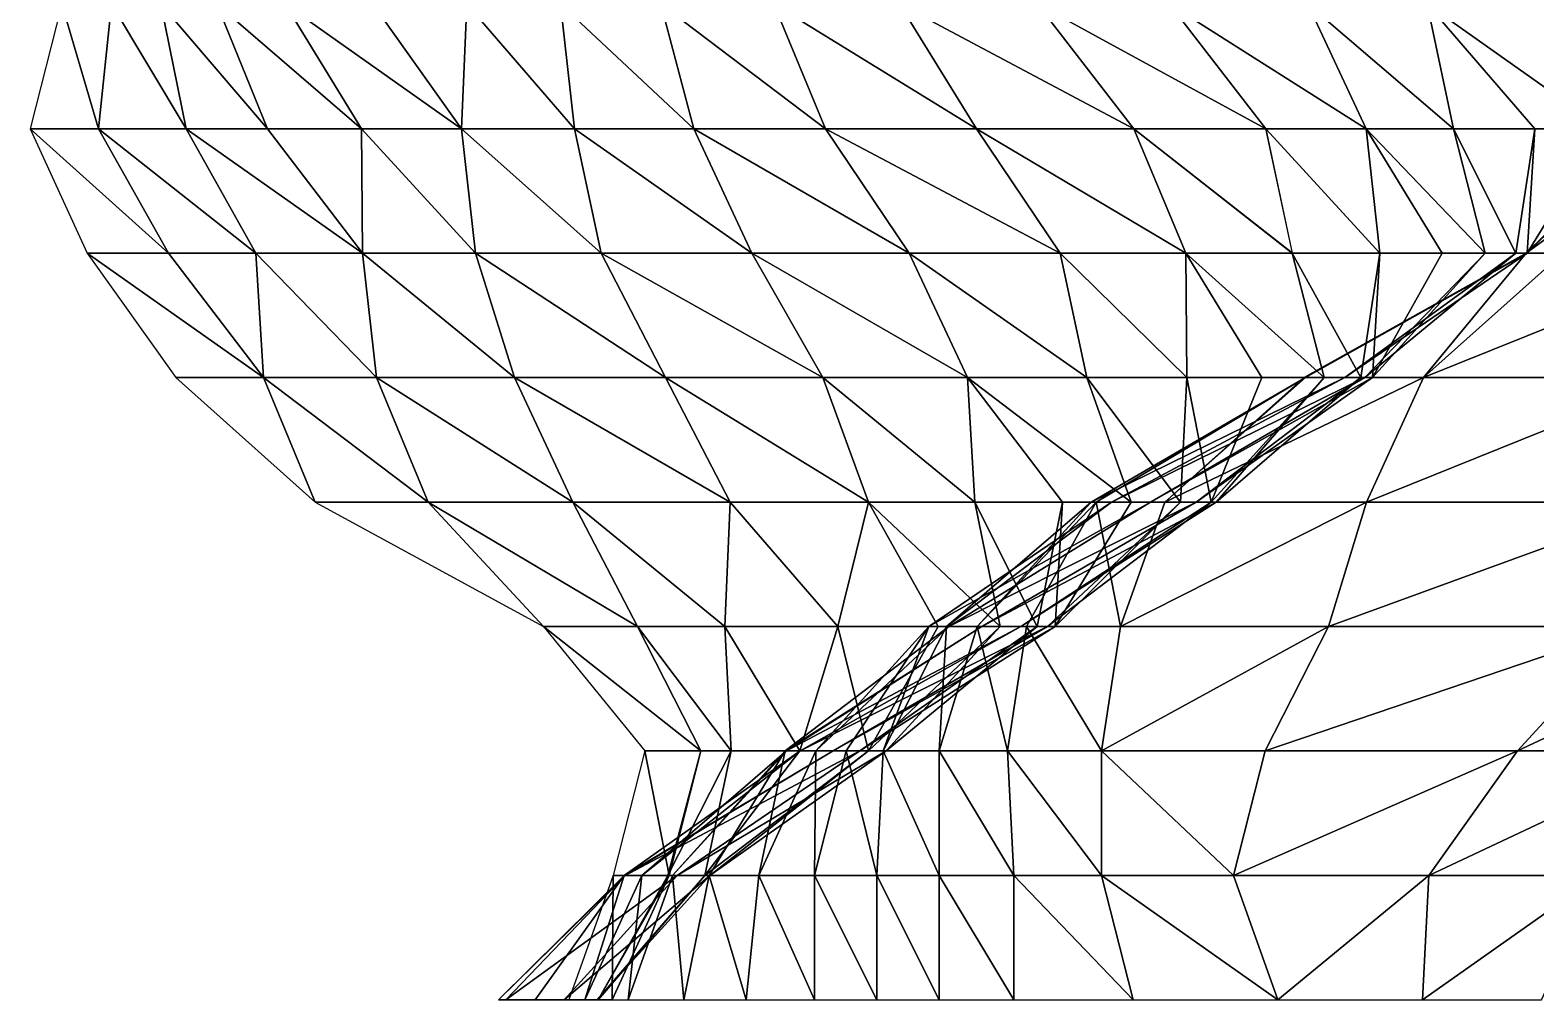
# Model space of a CAD drawing. Header units: metres. Extents: x -137 to 231, y -240 to 234.
# Drawn here: x -116.6 to -44, y -240 to -193.2 of the extents above; entities that cross this region are included whole.
import ezdxf

# ---------------------------------------------------------------- set-up
doc = ezdxf.new("R2010")
doc.units = ezdxf.units.M

msp = doc.modelspace()

# ---------------------------------------------------------------- linework, layer by layer
for points in [[(-115.06854, -192, -112.62288), (-116.59683, -198, -113.50523), (-113.29117, -198, -118.52492), (-113.29107, -197.9999, -118.52482)], [(-115.06854, -192, -112.62288), (-113.29117, -198, -118.52492), (-112.679855, -192, -118.171974), (-112.679756, -191.9999, -118.171875)], [(-112.679855, -192, -118.171974), (-113.29117, -198, -118.52492), (-109.06854, -198, -123.01518), (-109.06844, -197.9999, -123.01508)], [(-112.679855, -192, -118.171974), (-109.06854, -198, -123.01518), (-110.29117, -192, -123.72107), (-110.29107, -191.9999, -123.72097)], [(-110.29117, -192, -123.72107), (-105.15158, -198, -127.68193), (-107.59683, -192, -129.09369), (-107.59673, -191.9999, -129.09358)], [(-110.29117, -192, -123.72107), (-109.06854, -198, -123.01518), (-105.15158, -198, -127.68193), (-105.15148, -197.9999, -127.68183)], [(-107.59683, -192, -129.09369), (-100.62329, -198, -131.99573), (-104.29117, -192, -134.11337), (-104.29107, -191.9999, -134.11327)], [(-107.59683, -192, -129.09369), (-105.15158, -198, -127.68193), (-100.62329, -198, -131.99573), (-100.62319, -197.9999, -131.99562)], [(-104.29117, -192, -134.11337), (-95.78936, -198, -136.13306), (-100.06854, -192, -138.60364), (-100.06844, -191.9999, -138.60353)], [(-104.29117, -192, -134.11337), (-100.62329, -198, -131.99573), (-95.78936, -198, -136.13306), (-95.78926, -197.9999, -136.13295)], [(-95.54027, -192, -142.91745), (-100.06854, -192, -138.60364), (-95.78936, -198, -136.13306), (-95.78926, -197.9999, -136.13295)], [(-95.54027, -192, -142.91745), (-95.78936, -198, -136.13306), (-90.34412, -198, -139.91745), (-90.34402, -197.9999, -139.91734)], [(-91.011986, -192, -147.23125), (-95.54027, -192, -142.91745), (-90.34412, -198, -139.91745), (-90.34402, -197.9999, -139.91734)], [(-91.011986, -192, -147.23125), (-90.34412, -198, -139.91745), (-84.593216, -198, -143.52536), (-84.59312, -197.9999, -143.52525)], [(-86.178055, -192, -151.36858), (-91.011986, -192, -147.23125), (-84.593216, -198, -143.52536), (-84.59312, -197.9999, -143.52525)], [(-86.178055, -192, -151.36858), (-84.593216, -198, -143.52536), (-78.230995, -198, -146.78033), (-78.230896, -197.9999, -146.78023)], [(-80.7328, -192, -155.15295), (-86.178055, -192, -151.36858), (-78.230995, -198, -146.78033), (-78.230896, -197.9999, -146.78023)], [(-80.7328, -192, -155.15295), (-78.230995, -198, -146.78033), (-70.951805, -198, -149.5059), (-70.951706, -197.9999, -149.5058)], [(-74.67625, -192, -158.58441), (-80.7328, -192, -155.15295), (-70.951805, -198, -149.5059), (-70.951706, -197.9999, -149.5058)], [(-74.67625, -192, -158.58441), (-70.951805, -198, -149.5059), (-63.366966, -198, -152.055), (-63.366867, -197.9999, -152.05489)], [(-68.00837, -192, -161.66292), (-74.67625, -192, -158.58441), (-63.366966, -198, -152.055), (-63.366867, -197.9999, -152.05489)], [(-68.00837, -192, -161.66292), (-63.366966, -198, -152.055), (-57.00476, -198, -155.30998), (-57.00466, -197.9999, -155.30988)], [(-61.646156, -192, -164.9179), (-68.00837, -192, -161.66292), (-57.00476, -198, -155.30998), (-57.00466, -197.9999, -155.30988)], [(-61.646156, -192, -164.9179), (-57.00476, -198, -155.30998), (-52.170822, -198, -159.4473), (-52.170723, -197.9999, -159.44719)], [(-54.978287, -192, -167.9964), (-61.646156, -192, -164.9179), (-52.170822, -198, -159.4473), (-52.170723, -197.9999, -159.44719)], [(-54.978287, -192, -167.9964), (-52.170822, -198, -159.4473), (-47.948196, -198, -163.93758), (-47.948097, -197.9999, -163.93747)], [(-49.22737, -192, -171.60431), (-54.978287, -192, -167.9964), (-47.948196, -198, -163.93758), (-47.948097, -197.9999, -163.93747)], [(-49.22737, -192, -171.60431), (-40.72557, -198, -173.624), (-43.782135, -192, -175.3887), (-43.782036, -191.9999, -175.3886)], [(-49.22737, -192, -171.60431), (-47.948196, -198, -163.93758), (-44.031235, -198, -168.60432), (-44.031136, -197.9999, -168.60422)], [(-49.22737, -192, -171.60431), (-44.031235, -198, -168.60432), (-40.72557, -198, -173.624), (-40.72547, -197.9999, -173.62389)], [(-116.59683, -198, -113.50523), (-109.928955, -204, -116.58374), (-113.29117, -198, -118.52492), (-113.29107, -197.9999, -118.52482)], [(-116.59683, -198, -113.50523), (-113.84592, -204, -111.917), (-109.928955, -204, -116.58374), (-109.928856, -203.9999, -116.58364)], [(-113.29117, -198, -118.52492), (-105.70633, -204, -121.07401), (-109.06854, -198, -123.01518), (-109.06844, -197.9999, -123.01508)], [(-113.29117, -198, -118.52492), (-109.928955, -204, -116.58374), (-105.70633, -204, -121.07401), (-105.70623, -203.9999, -121.07391)], [(-109.06854, -198, -123.01518), (-100.566734, -204, -125.03487), (-105.15158, -198, -127.68193), (-105.15148, -197.9999, -127.68183)], [(-109.06854, -198, -123.01518), (-105.70633, -204, -121.07401), (-100.566734, -204, -125.03487), (-100.566635, -203.9999, -125.03477)], [(-100.62329, -198, -131.99573), (-105.15158, -198, -127.68193), (-100.566734, -204, -125.03487), (-100.566635, -203.9999, -125.03477)], [(-100.62329, -198, -131.99573), (-100.566734, -204, -125.03487), (-95.12149, -204, -128.81926), (-95.12139, -203.9999, -128.81915)], [(-95.78936, -198, -136.13306), (-100.62329, -198, -131.99573), (-95.12149, -204, -128.81926), (-95.12139, -203.9999, -128.81915)], [(-95.78936, -198, -136.13306), (-95.12149, -204, -128.81926), (-89.06493, -204, -132.2507), (-89.064835, -203.9999, -132.2506)], [(-90.34412, -198, -139.91745), (-95.78936, -198, -136.13306), (-89.06493, -204, -132.2507), (-89.064835, -203.9999, -132.2506)], [(-90.34412, -198, -139.91745), (-89.06493, -204, -132.2507), (-81.78574, -204, -134.97627), (-81.785645, -203.9999, -134.97617)], [(-84.593216, -198, -143.52536), (-90.34412, -198, -139.91745), (-81.78574, -204, -134.97627), (-81.785645, -203.9999, -134.97617)], [(-84.593216, -198, -143.52536), (-81.78574, -204, -134.97627), (-74.200905, -204, -137.52536), (-74.200806, -203.9999, -137.52525)], [(-78.230995, -198, -146.78033), (-84.593216, -198, -143.52536), (-74.200905, -204, -137.52536), (-74.200806, -203.9999, -137.52525)], [(-78.230995, -198, -146.78033), (-74.200905, -204, -137.52536), (-66.92172, -204, -140.25093), (-66.92162, -203.9999, -140.25082)], [(-70.951805, -198, -149.5059), (-78.230995, -198, -146.78033), (-66.92172, -204, -140.25093), (-66.92162, -203.9999, -140.25082)], [(-70.951805, -198, -149.5059), (-66.92172, -204, -140.25093), (-60.86515, -204, -143.68237), (-60.86505, -203.9999, -143.68227)], [(-63.366966, -198, -152.055), (-70.951805, -198, -149.5059), (-60.86515, -204, -143.68237), (-60.86505, -203.9999, -143.68227)], [(-63.366966, -198, -152.055), (-60.86515, -204, -143.68237), (-55.72557, -204, -147.64323), (-55.72547, -203.9999, -147.64313)], [(-57.00476, -198, -155.30998), (-63.366966, -198, -152.055), (-55.72557, -204, -147.64323), (-55.72547, -203.9999, -147.64313)], [(-57.00476, -198, -155.30998), (-55.72557, -204, -147.64323), (-51.502945, -204, -152.1335), (-51.502846, -203.9999, -152.13339)], [(-52.170822, -198, -159.4473), (-57.00476, -198, -155.30998), (-51.502945, -204, -152.1335), (-51.502846, -203.9999, -152.13339)], [(-52.170822, -198, -159.4473), (-46.41992, -204, -163.05522), (-47.948196, -198, -163.93758), (-47.948097, -197.9999, -163.93747)], [(-52.170822, -198, -159.4473), (-51.502945, -204, -152.1335), (-48.502945, -204, -157.32965), (-48.502846, -203.9999, -157.32954)], [(-52.170822, -198, -159.4473), (-48.502945, -204, -157.32965), (-46.41992, -204, -163.05522), (-46.419823, -203.9999, -163.05511)], [(-47.948196, -198, -163.93758), (-44.948196, -204, -169.13373), (-44.031235, -198, -168.60432), (-44.031136, -197.9999, -168.60422)], [(-47.948196, -198, -163.93758), (-46.41992, -204, -163.05522), (-44.948196, -204, -169.13373), (-44.948097, -203.9999, -169.13362)], [(-44.031235, -198, -168.60432), (-44.948196, -204, -169.13373), (-44.393448, -204, -175.74165), (-44.39335, -203.9999, -175.74155)], [(-44.393448, -204, -175.74165), (-44.449997, -204, -182.7025), (-38.336884, -198, -179.1731), (-38.336784, -197.9999, -179.17299)], [(-44.449997, -204, -182.7025), (-42.672623, -204, -188.60454), (-36.253845, -198, -184.89865), (-36.253746, -197.9999, -184.89854)], [(-44.449997, -204, -182.7025), (-36.253845, -198, -184.89865), (-38.336884, -198, -179.1731), (-38.336784, -197.9999, -179.17299)], [(-44.031235, -198, -168.60432), (-44.393448, -204, -175.74165), (-40.72557, -198, -173.624), (-40.72547, -197.9999, -173.62389)], [(-44.393448, -204, -175.74165), (-38.336884, -198, -179.1731), (-40.72557, -198, -173.624), (-40.72547, -197.9999, -173.62389)], [(-113.84592, -204, -111.917), (-105.34412, -210, -113.936676), (-109.928955, -204, -116.58374), (-109.928856, -203.9999, -116.58364)], [(-113.84592, -204, -111.917), (-109.566734, -210, -109.44641), (-105.34412, -210, -113.936676), (-105.34402, -209.9999, -113.93658)], [(-105.70633, -204, -121.07401), (-109.928955, -204, -116.58374), (-105.34412, -210, -113.936676), (-105.34402, -209.9999, -113.93658)], [(-105.70633, -204, -121.07401), (-105.34412, -210, -113.936676), (-99.898865, -210, -117.72107), (-99.898766, -209.9999, -117.72097)], [(-100.566734, -204, -125.03487), (-105.70633, -204, -121.07401), (-99.898865, -210, -117.72107), (-99.898766, -209.9999, -117.72097)], [(-100.566734, -204, -125.03487), (-99.898865, -210, -117.72107), (-93.230995, -210, -120.799576), (-93.230896, -209.9999, -120.79948)], [(-95.12149, -204, -128.81926), (-100.566734, -204, -125.03487), (-93.230995, -210, -120.799576), (-93.230896, -209.9999, -120.79948)], [(-95.12149, -204, -128.81926), (-93.230995, -210, -120.799576), (-85.951805, -210, -123.52514), (-85.951706, -209.9999, -123.52504)], [(-89.06493, -204, -132.2507), (-95.12149, -204, -128.81926), (-85.951805, -210, -123.52514), (-85.951706, -209.9999, -123.52504)], [(-89.06493, -204, -132.2507), (-85.951805, -210, -123.52514), (-78.36697, -210, -126.074234), (-78.36687, -209.9999, -126.074135)], [(-81.78574, -204, -134.97627), (-89.06493, -204, -132.2507), (-78.36697, -210, -126.074234), (-78.36687, -209.9999, -126.074135)], [(-81.78574, -204, -134.97627), (-78.36697, -210, -126.074234), (-71.39345, -210, -128.97627), (-71.39335, -209.9999, -128.97617)], [(-74.200905, -204, -137.52536), (-81.78574, -204, -134.97627), (-71.39345, -210, -128.97627), (-71.39335, -209.9999, -128.97617)], [(-74.200905, -204, -137.52536), (-71.39345, -210, -128.97627), (-65.64253, -210, -132.58418), (-65.64243, -209.9999, -132.58408)], [(-66.92172, -204, -140.25093), (-74.200905, -204, -137.52536), (-65.64253, -210, -132.58418), (-65.64243, -209.9999, -132.58408)], [(-66.92172, -204, -140.25093), (-65.64253, -210, -132.58418), (-60.808594, -210, -136.72151), (-60.808495, -209.9999, -136.7214)], [(-60.86515, -204, -143.68237), (-66.92172, -204, -140.25093), (-60.808594, -210, -136.72151), (-60.808495, -209.9999, -136.7214)], [(-60.86515, -204, -143.68237), (-54.19729, -210, -146.76088), (-55.72557, -204, -147.64323), (-55.72547, -203.9999, -147.64313)], [(-60.86515, -204, -143.68237), (-60.808594, -210, -136.72151), (-57.19729, -210, -141.56473), (-57.19719, -209.9999, -141.56462)], [(-60.86515, -204, -143.68237), (-57.19729, -210, -141.56473), (-54.19729, -210, -146.76088), (-54.19719, -209.9999, -146.76077)], [(-55.72557, -204, -147.64323), (-52.41992, -210, -152.66292), (-51.502945, -204, -152.1335), (-51.502846, -203.9999, -152.13339)], [(-55.72557, -204, -147.64323), (-54.19729, -210, -146.76088), (-52.41992, -210, -152.66292), (-52.419823, -209.9999, -152.66281)], [(-55.0914, -210, -181.91812), (-55.147964, -210, -188.87897), (-44.449997, -204, -182.7025), (-44.449898, -203.9999, -182.7024)], [(-44.449997, -204, -182.7025), (-55.147964, -210, -188.87897), (-49.397057, -210, -192.4869), (-49.396957, -209.9999, -192.48679)], [(-53.200912, -210, -173.89844), (-55.0914, -210, -181.91812), (-44.393448, -204, -175.74165), (-44.39335, -203.9999, -175.74155)], [(-55.0914, -210, -181.91812), (-44.449997, -204, -182.7025), (-44.393448, -204, -175.74165), (-44.39335, -203.9999, -175.74155)], [(-52.22737, -210, -166.40817), (-53.200912, -210, -173.89844), (-44.948196, -204, -169.13373), (-44.948097, -203.9999, -169.13362)], [(-53.200912, -210, -173.89844), (-44.393448, -204, -175.74165), (-44.948196, -204, -169.13373), (-44.948097, -203.9999, -169.13362)], [(-51.502945, -204, -152.1335), (-52.41992, -210, -152.66292), (-51.865158, -210, -159.27083), (-51.86506, -209.9999, -159.27072)], [(-51.865158, -210, -159.27083), (-52.22737, -210, -166.40817), (-46.41992, -204, -163.05522), (-46.419823, -203.9999, -163.05511)], [(-52.22737, -210, -166.40817), (-44.948196, -204, -169.13373), (-46.41992, -204, -163.05522), (-46.419823, -203.9999, -163.05511)], [(-51.502945, -204, -152.1335), (-51.865158, -210, -159.27083), (-48.502945, -204, -157.32965), (-48.502846, -203.9999, -157.32954)], [(-51.865158, -210, -159.27083), (-46.41992, -204, -163.05522), (-48.502945, -204, -157.32965), (-48.502846, -203.9999, -157.32954)], [(-44.449997, -204, -182.7025), (-49.397057, -210, -192.4869), (-42.672623, -204, -188.60454), (-42.672523, -203.9999, -188.60443)], [(-49.397057, -210, -192.4869), (-37.22737, -210, -192.38892), (-34.47647, -204, -190.80069), (-34.47637, -203.9999, -190.80058)], [(-49.397057, -210, -192.4869), (-34.47647, -204, -190.80069), (-42.672623, -204, -188.60454), (-42.672523, -203.9999, -188.60443)], [(-105.34412, -210, -113.936676), (-109.566734, -210, -109.44641), (-102.8423, -216, -105.56406), (-102.8422, -215.9999, -105.56396)], [(-105.34412, -210, -113.936676), (-102.8423, -216, -105.56406), (-97.39705, -216, -109.34845), (-97.39695, -215.9999, -109.34835)], [(-99.898865, -210, -117.72107), (-105.34412, -210, -113.936676), (-97.39705, -216, -109.34845), (-97.39695, -215.9999, -109.34835)], [(-99.898865, -210, -117.72107), (-97.39705, -216, -109.34845), (-90.42352, -216, -112.25048), (-90.42342, -215.9999, -112.25038)], [(-93.230995, -210, -120.799576), (-99.898865, -210, -117.72107), (-90.42352, -216, -112.25048), (-90.42342, -215.9999, -112.25038)], [(-93.230995, -210, -120.799576), (-90.42352, -216, -112.25048), (-82.838684, -216, -114.799576), (-82.838585, -215.9999, -114.79948)], [(-85.951805, -210, -123.52514), (-93.230995, -210, -120.799576), (-82.838684, -216, -114.799576), (-82.838585, -215.9999, -114.79948)], [(-85.951805, -210, -123.52514), (-82.838684, -216, -114.799576), (-76.170815, -216, -117.87808), (-76.170715, -215.9999, -117.87798)], [(-78.36697, -210, -126.074234), (-85.951805, -210, -123.52514), (-76.170815, -216, -117.87808), (-76.170715, -215.9999, -117.87798)], [(-78.36697, -210, -126.074234), (-76.170815, -216, -117.87808), (-71.03123, -216, -121.83894), (-71.03113, -215.9999, -121.838844)], [(-71.39345, -210, -128.97627), (-78.36697, -210, -126.074234), (-71.03123, -216, -121.83894), (-71.03113, -215.9999, -121.838844)], [(-71.39345, -210, -128.97627), (-63.502937, -216, -131.34889), (-65.64253, -210, -132.58418), (-65.64243, -209.9999, -132.58408)], [(-71.39345, -210, -128.97627), (-71.03123, -216, -121.83894), (-66.80859, -216, -126.32921), (-66.808495, -215.9999, -126.32911)], [(-71.39345, -210, -128.97627), (-66.80859, -216, -126.32921), (-63.502937, -216, -131.34889), (-63.50284, -215.9999, -131.34879)], [(-65.64253, -210, -132.58418), (-61.114258, -216, -136.898), (-60.808594, -210, -136.72151), (-60.808495, -209.9999, -136.7214)], [(-65.64253, -210, -132.58418), (-63.502937, -216, -131.34889), (-61.114258, -216, -136.898), (-61.11416, -215.9999, -136.89789)], [(-64.45361, -216, -173.46698), (-65.42715, -216, -180.95724), (-53.200912, -210, -173.89844), (-53.200813, -209.9999, -173.89833)], [(-65.42715, -216, -180.95724), (-65.178055, -216, -187.74164), (-55.0914, -210, -181.91812), (-55.0913, -209.9999, -181.91801)], [(-65.42715, -216, -180.95724), (-55.0914, -210, -181.91812), (-53.200912, -210, -173.89844), (-53.200813, -209.9999, -173.89833)], [(-55.0914, -210, -181.91812), (-65.178055, -216, -187.74164), (-61.87239, -216, -192.76132), (-61.87229, -215.9999, -192.76122)], [(-62.563126, -216, -165.4473), (-64.45361, -216, -173.46698), (-52.22737, -210, -166.40817), (-52.227272, -209.9999, -166.40807)], [(-64.45361, -216, -173.46698), (-53.200912, -210, -173.89844), (-52.22737, -210, -166.40817), (-52.227272, -209.9999, -166.40807)], [(-60.366974, -216, -157.25116), (-62.563126, -216, -165.4473), (-51.865158, -210, -159.27083), (-51.86506, -209.9999, -159.27072)], [(-62.563126, -216, -165.4473), (-52.22737, -210, -166.40817), (-51.865158, -210, -159.27083), (-51.86506, -209.9999, -159.27072)], [(-55.0914, -210, -181.91812), (-61.87239, -216, -192.76132), (-55.147964, -210, -188.87897), (-55.147865, -209.9999, -188.87886)], [(-61.87239, -216, -192.76132), (-52.147964, -216, -194.07513), (-49.397057, -210, -192.4869), (-49.396957, -209.9999, -192.48679)], [(-61.87239, -216, -192.76132), (-49.397057, -210, -192.4869), (-55.147964, -210, -188.87897), (-55.147865, -209.9999, -188.87886)], [(-60.808594, -210, -136.72151), (-61.114258, -216, -136.898), (-59.642532, -216, -142.97649), (-59.642433, -215.9999, -142.97638)], [(-60.808594, -210, -136.72151), (-59.642532, -216, -142.97649), (-57.19729, -210, -141.56473), (-57.19719, -209.9999, -141.56462)], [(-59.393448, -216, -149.76088), (-60.366974, -216, -157.25116), (-52.41992, -210, -152.66292), (-52.419823, -209.9999, -152.66281)], [(-60.366974, -216, -157.25116), (-51.865158, -210, -159.27083), (-52.41992, -210, -152.66292), (-52.419823, -209.9999, -152.66281)], [(-59.642532, -216, -142.97649), (-59.393448, -216, -149.76088), (-54.19729, -210, -146.76088), (-54.19719, -209.9999, -146.76077)], [(-59.642532, -216, -142.97649), (-54.19729, -210, -146.76088), (-57.19729, -210, -141.56473), (-57.19719, -209.9999, -141.56462)], [(-59.393448, -216, -149.76088), (-52.41992, -210, -152.66292), (-54.19729, -210, -146.76088), (-54.19719, -209.9999, -146.76077)], [(-52.147964, -216, -194.07513), (-37.533035, -216, -192.5654), (-37.22737, -210, -192.38892), (-37.227272, -209.9999, -192.38881)], [(-52.147964, -216, -194.07513), (-37.22737, -210, -192.38892), (-49.397057, -210, -192.4869), (-49.396957, -209.9999, -192.48679)], [(-97.39705, -216, -109.34845), (-102.8423, -216, -105.56406), (-91.838684, -222, -99.21112), (-91.838585, -221.9999, -99.21102)], [(-97.39705, -216, -109.34845), (-91.838684, -222, -99.21112), (-87.31041, -222, -103.52492), (-87.31031, -221.9999, -103.52482)], [(-90.42352, -216, -112.25048), (-97.39705, -216, -109.34845), (-87.31041, -222, -103.52492), (-87.31031, -221.9999, -103.52482)], [(-90.42352, -216, -112.25048), (-87.31041, -222, -103.52492), (-83.08778, -222, -108.01519), (-83.087685, -221.9999, -108.01509)], [(-82.838684, -216, -114.799576), (-90.42352, -216, -112.25048), (-83.08778, -222, -108.01519), (-83.087685, -221.9999, -108.01509)], [(-82.838684, -216, -114.799576), (-83.08778, -222, -108.01519), (-77.64253, -222, -111.799576), (-77.64243, -221.9999, -111.79948)], [(-76.170815, -216, -117.87808), (-82.838684, -216, -114.799576), (-77.64253, -222, -111.799576), (-77.64243, -221.9999, -111.79948)], [(-76.170815, -216, -117.87808), (-77.64253, -222, -111.799576), (-72.80859, -222, -115.936905), (-72.808495, -221.9999, -115.936806)], [(-76.170815, -216, -117.87808), (-69.80859, -222, -121.13306), (-71.03123, -216, -121.83894), (-71.03113, -215.9999, -121.838844)], [(-76.170815, -216, -117.87808), (-72.80859, -222, -115.936905), (-69.80859, -222, -121.13306), (-69.808495, -221.9999, -121.13296)], [(-72.28756, -222, -164.1335), (-73.261086, -222, -171.62378), (-62.563126, -216, -165.4473), (-62.563026, -215.9999, -165.44719)], [(-73.261086, -222, -171.62378), (-72.40068, -222, -178.05522), (-64.45361, -216, -173.46698), (-64.453514, -215.9999, -173.46687)], [(-73.261086, -222, -171.62378), (-64.45361, -216, -173.46698), (-62.563126, -216, -165.4473), (-62.563026, -215.9999, -165.44719)], [(-72.40068, -222, -178.05522), (-70.928955, -222, -184.13373), (-65.42715, -216, -180.95724), (-65.42705, -215.9999, -180.95714)], [(-72.40068, -222, -178.05522), (-65.42715, -216, -180.95724), (-64.45361, -216, -173.46698), (-64.453514, -215.9999, -173.46687)], [(-70.70271, -222, -156.29028), (-72.28756, -222, -164.1335), (-60.366974, -216, -157.25116), (-60.366875, -215.9999, -157.25105)], [(-72.28756, -222, -164.1335), (-62.563126, -216, -165.4473), (-60.366974, -216, -157.25116), (-60.366875, -215.9999, -157.25105)], [(-71.03123, -216, -121.83894), (-68.03123, -222, -127.035095), (-66.80859, -216, -126.32921), (-66.808495, -215.9999, -126.32911)], [(-71.03123, -216, -121.83894), (-69.80859, -222, -121.13306), (-68.03123, -222, -127.035095), (-68.03113, -221.9999, -127.034996)], [(-70.928955, -222, -184.13373), (-68.54027, -222, -189.68282), (-65.178055, -216, -187.74164), (-65.177956, -215.9999, -187.74153)], [(-70.928955, -222, -184.13373), (-65.178055, -216, -187.74164), (-65.42715, -216, -180.95724), (-65.42705, -215.9999, -180.95714)], [(-68.81222, -222, -148.27061), (-70.70271, -222, -156.29028), (-59.393448, -216, -149.76088), (-59.39335, -215.9999, -149.76077)], [(-70.70271, -222, -156.29028), (-60.366974, -216, -157.25116), (-59.393448, -216, -149.76088), (-59.39335, -215.9999, -149.76077)], [(-67.53303, -222, -140.60387), (-68.81222, -222, -148.27061), (-59.642532, -216, -142.97649), (-59.642433, -215.9999, -142.97638)], [(-68.81222, -222, -148.27061), (-59.393448, -216, -149.76088), (-59.642532, -216, -142.97649), (-59.642433, -215.9999, -142.97638)], [(-65.178055, -216, -187.74164), (-68.54027, -222, -189.68282), (-64.01199, -222, -193.99661), (-64.011894, -221.9999, -193.9965)], [(-66.80859, -216, -126.32921), (-68.03123, -222, -127.035095), (-67.170815, -222, -133.46654), (-67.170715, -221.9999, -133.46643)], [(-67.170815, -222, -133.46654), (-67.53303, -222, -140.60387), (-61.114258, -216, -136.898), (-61.11416, -215.9999, -136.89789)], [(-67.53303, -222, -140.60387), (-59.642532, -216, -142.97649), (-61.114258, -216, -136.898), (-61.11416, -215.9999, -136.89789)], [(-66.80859, -216, -126.32921), (-67.170815, -222, -133.46654), (-63.502937, -216, -131.34889), (-63.50284, -215.9999, -131.34879)], [(-67.170815, -222, -133.46654), (-61.114258, -216, -136.898), (-63.502937, -216, -131.34889), (-63.50284, -215.9999, -131.34879)], [(-65.178055, -216, -187.74164), (-64.01199, -222, -193.99661), (-61.87239, -216, -192.76132), (-61.87229, -215.9999, -192.76122)], [(-64.01199, -222, -193.99661), (-53.981903, -222, -195.13394), (-52.147964, -216, -194.07513), (-52.147865, -215.9999, -194.07503)], [(-64.01199, -222, -193.99661), (-52.147964, -216, -194.07513), (-61.87239, -216, -192.76132), (-61.87229, -215.9999, -192.76122)], [(-53.981903, -222, -195.13394), (-39.366974, -222, -193.62422), (-37.533035, -216, -192.5654), (-37.532936, -215.9999, -192.56529)], [(-53.981903, -222, -195.13394), (-37.533035, -216, -192.5654), (-52.147964, -216, -194.07513), (-52.147865, -215.9999, -194.07503)], [(-91.838684, -222, -99.21112), (-84.253845, -228, -101.76021), (-87.31041, -222, -103.52492), (-87.31031, -221.9999, -103.52482)], [(-91.838684, -222, -99.21112), (-86.94819, -228, -96.38759), (-84.253845, -228, -101.76021), (-84.253746, -227.9999, -101.76011)], [(-87.31041, -222, -103.52492), (-82.78213, -228, -107.838715), (-83.08778, -222, -108.01519), (-83.087685, -221.9999, -108.01509)], [(-87.31041, -222, -103.52492), (-84.253845, -228, -101.76021), (-82.78213, -228, -107.838715), (-82.78203, -227.9999, -107.838615)], [(-83.08778, -222, -108.01519), (-79.47647, -228, -112.8584), (-77.64253, -222, -111.799576), (-77.64243, -221.9999, -111.79948)], [(-83.08778, -222, -108.01519), (-82.78213, -228, -107.838715), (-79.47647, -228, -112.8584), (-79.47637, -227.9999, -112.8583)], [(-80.12149, -228, -154.80002), (-80.178055, -228, -161.76088), (-70.70271, -222, -156.29028), (-70.702614, -221.9999, -156.29018)], [(-80.178055, -228, -161.76088), (-78.70634, -228, -167.83939), (-72.28756, -222, -164.1335), (-72.28746, -221.9999, -164.13339)], [(-80.178055, -228, -161.76088), (-72.28756, -222, -164.1335), (-70.70271, -222, -156.29028), (-70.702614, -221.9999, -156.29018)], [(-79.45361, -228, -147.48622), (-80.12149, -228, -154.80002), (-68.81222, -222, -148.27061), (-68.81212, -221.9999, -148.27051)], [(-80.12149, -228, -154.80002), (-70.70271, -222, -156.29028), (-68.81222, -222, -148.27061), (-68.81212, -221.9999, -148.27051)], [(-77.64253, -222, -111.799576), (-79.47647, -228, -112.8584), (-76.170815, -228, -117.87808), (-76.170715, -227.9999, -117.87798)], [(-77.86878, -228, -139.643), (-79.45361, -228, -147.48622), (-67.53303, -222, -140.60387), (-67.53293, -221.9999, -140.60376)], [(-79.45361, -228, -147.48622), (-68.81222, -222, -148.27061), (-67.53303, -222, -140.60387), (-67.53293, -221.9999, -140.60376)], [(-78.70634, -228, -167.83939), (-77.23462, -228, -173.9179), (-73.261086, -222, -171.62378), (-73.26099, -221.9999, -171.62367)], [(-78.70634, -228, -167.83939), (-73.261086, -222, -171.62378), (-72.28756, -222, -164.1335), (-72.28746, -221.9999, -164.13339)], [(-76.58959, -228, -131.97627), (-77.86878, -228, -139.643), (-67.170815, -222, -133.46654), (-67.170715, -221.9999, -133.46643)], [(-77.86878, -228, -139.643), (-67.53303, -222, -140.60387), (-67.170815, -222, -133.46654), (-67.170715, -221.9999, -133.46643)], [(-77.64253, -222, -111.799576), (-76.170815, -228, -117.87808), (-72.80859, -222, -115.936905), (-72.808495, -221.9999, -115.936806)], [(-73.261086, -222, -171.62378), (-77.23462, -228, -173.9179), (-75.45724, -228, -179.81993), (-75.45714, -227.9999, -179.81982)], [(-75.31041, -228, -124.309525), (-76.58959, -228, -131.97627), (-68.03123, -222, -127.035095), (-68.03113, -221.9999, -127.034996)], [(-76.58959, -228, -131.97627), (-67.170815, -222, -133.46654), (-68.03123, -222, -127.035095), (-68.03113, -221.9999, -127.034996)], [(-76.170815, -228, -117.87808), (-75.31041, -228, -124.309525), (-69.80859, -222, -121.13306), (-69.808495, -221.9999, -121.13296)], [(-76.170815, -228, -117.87808), (-69.80859, -222, -121.13306), (-72.80859, -222, -115.936905), (-72.808495, -221.9999, -115.936806)], [(-73.261086, -222, -171.62378), (-75.45724, -228, -179.81993), (-72.40068, -222, -178.05522), (-72.40058, -221.9999, -178.05511)], [(-72.40068, -222, -178.05522), (-75.45724, -228, -179.81993), (-72.76289, -228, -185.19255), (-72.762794, -227.9999, -185.19244)], [(-75.31041, -228, -124.309525), (-68.03123, -222, -127.035095), (-69.80859, -222, -121.13306), (-69.808495, -221.9999, -121.13296)], [(-72.40068, -222, -178.05522), (-72.76289, -228, -185.19255), (-70.928955, -222, -184.13373), (-70.928856, -221.9999, -184.13362)], [(-70.928955, -222, -184.13373), (-72.76289, -228, -185.19255), (-69.45724, -228, -190.21223), (-69.45714, -227.9999, -190.21213)], [(-70.928955, -222, -184.13373), (-69.45724, -228, -190.21223), (-68.54027, -222, -189.68282), (-68.54017, -221.9999, -189.68271)], [(-68.54027, -222, -189.68282), (-69.45724, -228, -190.21223), (-64.928955, -228, -194.52603), (-64.928856, -227.9999, -194.52592)], [(-68.54027, -222, -189.68282), (-64.928955, -228, -194.52603), (-64.01199, -222, -193.99661), (-64.011894, -221.9999, -193.9965)], [(-64.928955, -228, -194.52603), (-57.038467, -228, -196.89865), (-53.981903, -222, -195.13394), (-53.981804, -221.9999, -195.13383)], [(-64.928955, -228, -194.52603), (-53.981903, -222, -195.13394), (-64.01199, -222, -193.99661), (-64.011894, -221.9999, -193.9965)], [(-57.038467, -228, -196.89865), (-44.868782, -228, -196.80069), (-39.366974, -222, -193.62422), (-39.366875, -221.9999, -193.62411)], [(-57.038467, -228, -196.89865), (-39.366974, -222, -193.62422), (-53.981903, -222, -195.13394), (-53.981804, -221.9999, -195.13383)], [(-44.868782, -228, -196.80069), (-36.366974, -228, -198.82037), (-32.087784, -222, -196.34978), (-32.087685, -221.9999, -196.34967)], [(-44.868782, -228, -196.80069), (-32.087784, -222, -196.34978), (-39.366974, -222, -193.62422), (-39.366875, -221.9999, -193.62411)], [(-86.94819, -228, -96.38759), (-88.47647, -234, -97.26994), (-85.78213, -234, -102.64256), (-85.78203, -233.9999, -102.64246)], [(-87.898865, -234, -138.50568), (-87.95543, -234, -145.46654), (-77.86878, -228, -139.643), (-77.86868, -227.9999, -139.6429)], [(-87.95543, -234, -145.46654), (-87.09502, -234, -151.89798), (-79.45361, -228, -147.48622), (-79.453514, -227.9999, -147.48611)], [(-87.95543, -234, -145.46654), (-79.45361, -228, -147.48622), (-77.86878, -228, -139.643), (-77.86868, -227.9999, -139.6429)], [(-85.39706, -234, -130.13306), (-87.898865, -234, -138.50568), (-76.58959, -228, -131.97627), (-76.58949, -227.9999, -131.97617)], [(-87.898865, -234, -138.50568), (-77.86878, -228, -139.643), (-76.58959, -228, -131.97627), (-76.58949, -227.9999, -131.97617)], [(-87.09502, -234, -151.89798), (-85.6233, -234, -157.97649), (-80.12149, -228, -154.80002), (-80.12139, -227.9999, -154.79991)], [(-87.09502, -234, -151.89798), (-80.12149, -228, -154.80002), (-79.45361, -228, -147.48622), (-79.453514, -227.9999, -147.48611)], [(-86.94819, -228, -96.38759), (-85.78213, -234, -102.64256), (-84.253845, -228, -101.76021), (-84.253746, -227.9999, -101.76011)], [(-84.253845, -228, -101.76021), (-85.838684, -234, -109.603424), (-82.78213, -228, -107.838715), (-82.78203, -227.9999, -107.838615)], [(-84.253845, -228, -101.76021), (-85.78213, -234, -102.64256), (-85.838684, -234, -109.603424), (-85.838585, -233.9999, -109.603325)], [(-82.78213, -228, -107.838715), (-85.838684, -234, -109.603424), (-84.06131, -234, -115.50546), (-84.06121, -233.9999, -115.50536)], [(-85.6233, -234, -157.97649), (-83.845924, -234, -163.87852), (-80.178055, -228, -161.76088), (-80.177956, -227.9999, -161.76077)], [(-85.6233, -234, -157.97649), (-80.178055, -228, -161.76088), (-80.12149, -228, -154.80002), (-80.12139, -227.9999, -154.79991)], [(-83.81222, -234, -122.28985), (-85.39706, -234, -130.13306), (-75.31041, -228, -124.309525), (-75.31031, -227.9999, -124.309425)], [(-85.39706, -234, -130.13306), (-76.58959, -228, -131.97627), (-75.31041, -228, -124.309525), (-75.31031, -227.9999, -124.309425)], [(-82.78213, -228, -107.838715), (-84.06131, -234, -115.50546), (-79.47647, -228, -112.8584), (-79.47637, -227.9999, -112.8583)], [(-84.06131, -234, -115.50546), (-83.81222, -234, -122.28985), (-76.170815, -228, -117.87808), (-76.170715, -227.9999, -117.87798)], [(-84.06131, -234, -115.50546), (-76.170815, -228, -117.87808), (-79.47647, -228, -112.8584), (-79.47637, -227.9999, -112.8583)], [(-80.178055, -228, -161.76088), (-83.845924, -234, -163.87852), (-81.45724, -234, -169.42761), (-81.45714, -233.9999, -169.4275)], [(-83.81222, -234, -122.28985), (-75.31041, -228, -124.309525), (-76.170815, -228, -117.87808), (-76.170715, -227.9999, -117.87798)], [(-80.178055, -228, -161.76088), (-81.45724, -234, -169.42761), (-78.70634, -228, -167.83939), (-78.70624, -227.9999, -167.83928)], [(-78.70634, -228, -167.83939), (-81.45724, -234, -169.42761), (-78.76289, -234, -174.80023), (-78.762794, -233.9999, -174.80013)], [(-78.70634, -228, -167.83939), (-78.76289, -234, -174.80023), (-77.23462, -228, -173.9179), (-77.23452, -227.9999, -173.91779)], [(-77.23462, -228, -173.9179), (-78.76289, -234, -174.80023), (-75.76289, -234, -179.9964), (-75.762794, -233.9999, -179.99629)], [(-77.23462, -228, -173.9179), (-75.76289, -234, -179.9964), (-75.45724, -228, -179.81993), (-75.45714, -227.9999, -179.81982)], [(-75.45724, -228, -179.81993), (-75.76289, -234, -179.9964), (-72.76289, -234, -185.19255), (-72.762794, -233.9999, -185.19244)], [(-75.45724, -228, -179.81993), (-72.76289, -234, -185.19255), (-72.76289, -228, -185.19255), (-72.762794, -227.9999, -185.19244)], [(-72.76289, -228, -185.19255), (-69.15158, -234, -190.03577), (-69.45724, -228, -190.21223), (-69.45714, -227.9999, -190.21213)], [(-72.76289, -228, -185.19255), (-72.76289, -234, -185.19255), (-69.15158, -234, -190.03577), (-69.15148, -233.9999, -190.03566)], [(-69.45724, -228, -190.21223), (-64.928955, -234, -194.52603), (-64.928955, -228, -194.52603), (-64.928856, -227.9999, -194.52592)], [(-69.45724, -228, -190.21223), (-69.15158, -234, -190.03577), (-64.928955, -234, -194.52603), (-64.928856, -233.9999, -194.52592)], [(-64.928955, -228, -194.52603), (-58.566742, -234, -197.781), (-57.038467, -228, -196.89865), (-57.03837, -227.9999, -196.89854)], [(-64.928955, -228, -194.52603), (-64.928955, -234, -194.52603), (-58.566742, -234, -197.781), (-58.566643, -233.9999, -197.7809)], [(-58.566742, -234, -197.781), (-49.147964, -234, -199.27127), (-44.868782, -228, -196.80069), (-44.868683, -227.9999, -196.80058)], [(-58.566742, -234, -197.781), (-44.868782, -228, -196.80069), (-57.038467, -228, -196.89865), (-57.03837, -227.9999, -196.89854)], [(-49.147964, -234, -199.27127), (-40.951813, -234, -201.46742), (-36.366974, -228, -198.82037), (-36.366875, -227.9999, -198.82027)], [(-49.147964, -234, -199.27127), (-36.366974, -228, -198.82037), (-44.868782, -228, -196.80069), (-44.868683, -227.9999, -196.80058)], [(-93.64977, -240, -134.89777), (-94.011986, -240, -142.0351), (-87.898865, -234, -138.50568), (-87.898766, -233.9999, -138.50557)], [(-94.011986, -240, -142.0351), (-92.23461, -240, -147.93713), (-87.95543, -234, -145.46654), (-87.95533, -233.9999, -145.46643)], [(-94.011986, -240, -142.0351), (-87.95543, -234, -145.46654), (-87.898865, -234, -138.50568), (-87.898766, -233.9999, -138.50557)], [(-90.84231, -240, -126.34867), (-93.64977, -240, -134.89777), (-85.39706, -234, -130.13306), (-85.39696, -233.9999, -130.13295)], [(-93.64977, -240, -134.89777), (-87.898865, -234, -138.50568), (-85.39706, -234, -130.13306), (-85.39696, -233.9999, -130.13295)], [(-87.95543, -234, -145.46654), (-92.23461, -240, -147.93713), (-89.845924, -240, -153.48622), (-89.845825, -239.9999, -153.48611)], [(-89.25747, -240, -118.50546), (-90.84231, -240, -126.34867), (-83.81222, -234, -122.28985), (-83.81212, -233.9999, -122.28975)], [(-90.84231, -240, -126.34867), (-85.39706, -234, -130.13306), (-83.81222, -234, -122.28985), (-83.81212, -233.9999, -122.28975)], [(-88.47647, -234, -97.26994), (-90.616066, -240, -98.50523), (-88.53303, -240, -104.2308), (-88.53293, -239.9999, -104.2307)], [(-87.95543, -234, -145.46654), (-89.845924, -240, -153.48622), (-87.09502, -234, -151.89798), (-87.09492, -233.9999, -151.89787)], [(-87.09502, -234, -151.89798), (-89.845924, -240, -153.48622), (-87.762886, -240, -159.21178), (-87.76279, -239.9999, -159.21167)], [(-89.200905, -240, -111.5446), (-89.25747, -240, -118.50546), (-84.06131, -234, -115.50546), (-84.06121, -233.9999, -115.50536)], [(-89.25747, -240, -118.50546), (-83.81222, -234, -122.28985), (-84.06131, -234, -115.50546), (-84.06121, -233.9999, -115.50536)], [(-85.78213, -234, -102.64256), (-89.200905, -240, -111.5446), (-85.838684, -234, -109.603424), (-85.838585, -233.9999, -109.603325)], [(-89.200905, -240, -111.5446), (-84.06131, -234, -115.50546), (-85.838684, -234, -109.603424), (-85.838585, -233.9999, -109.603325)], [(-85.78213, -234, -102.64256), (-88.53303, -240, -104.2308), (-89.200905, -240, -111.5446), (-89.200806, -239.9999, -111.5445)], [(-88.47647, -234, -97.26994), (-88.53303, -240, -104.2308), (-85.78213, -234, -102.64256), (-85.78203, -233.9999, -102.64246)], [(-87.09502, -234, -151.89798), (-87.762886, -240, -159.21178), (-85.6233, -234, -157.97649), (-85.6232, -233.9999, -157.97638)], [(-85.6233, -234, -157.97649), (-87.762886, -240, -159.21178), (-85.06855, -240, -164.58441), (-85.06845, -239.9999, -164.5843)], [(-85.6233, -234, -157.97649), (-85.06855, -240, -164.58441), (-83.845924, -234, -163.87852), (-83.845825, -233.9999, -163.87842)], [(-83.845924, -234, -163.87852), (-85.06855, -240, -164.58441), (-82.06855, -240, -169.78056), (-82.06845, -239.9999, -169.78046)], [(-83.845924, -234, -163.87852), (-82.06855, -240, -169.78056), (-81.45724, -234, -169.42761), (-81.45714, -233.9999, -169.4275)], [(-81.45724, -234, -169.42761), (-82.06855, -240, -169.78056), (-78.76289, -240, -174.80023), (-78.762794, -239.9999, -174.80013)], [(-81.45724, -234, -169.42761), (-78.76289, -240, -174.80023), (-78.76289, -234, -174.80023), (-78.762794, -233.9999, -174.80013)], [(-78.76289, -234, -174.80023), (-75.76289, -240, -179.9964), (-75.76289, -234, -179.9964), (-75.762794, -233.9999, -179.99629)], [(-78.76289, -234, -174.80023), (-78.76289, -240, -174.80023), (-75.76289, -240, -179.9964), (-75.762794, -239.9999, -179.99629)], [(-75.76289, -234, -179.9964), (-72.76289, -240, -185.19255), (-72.76289, -234, -185.19255), (-72.762794, -233.9999, -185.19244)], [(-75.76289, -234, -179.9964), (-75.76289, -240, -179.9964), (-72.76289, -240, -185.19255), (-72.762794, -239.9999, -185.19244)], [(-72.76289, -234, -185.19255), (-69.15158, -240, -190.03577), (-69.15158, -234, -190.03577), (-69.15148, -233.9999, -190.03566)], [(-72.76289, -234, -185.19255), (-72.76289, -240, -185.19255), (-69.15158, -240, -190.03577), (-69.15148, -239.9999, -190.03566)], [(-69.15158, -234, -190.03577), (-63.40068, -240, -193.64368), (-64.928955, -234, -194.52603), (-64.928856, -233.9999, -194.52592)], [(-69.15158, -234, -190.03577), (-69.15158, -240, -190.03577), (-63.40068, -240, -193.64368), (-63.40058, -239.9999, -193.64357)], [(-64.928955, -234, -194.52603), (-56.427147, -240, -196.54572), (-58.566742, -234, -197.781), (-58.566643, -233.9999, -197.7809)], [(-64.928955, -234, -194.52603), (-63.40068, -240, -193.64368), (-56.427147, -240, -196.54572), (-56.427048, -239.9999, -196.54561)], [(-56.427147, -240, -196.54572), (-49.147964, -234, -199.27127), (-58.566742, -234, -197.781), (-58.566643, -233.9999, -197.7809)], [(-56.427147, -240, -196.54572), (-49.453613, -240, -199.44775), (-49.147964, -234, -199.27127), (-49.147865, -233.9999, -199.27116)], [(-49.453613, -240, -199.44775), (-43.702713, -240, -203.05566), (-40.951813, -234, -201.46742), (-40.951714, -233.9999, -201.46732)], [(-49.453613, -240, -199.44775), (-40.951813, -234, -201.46742), (-49.147964, -234, -199.27127), (-49.147865, -233.9999, -199.27116)]]:
    msp.add_3dface(points)

doc.saveas('drawing.dxf')
